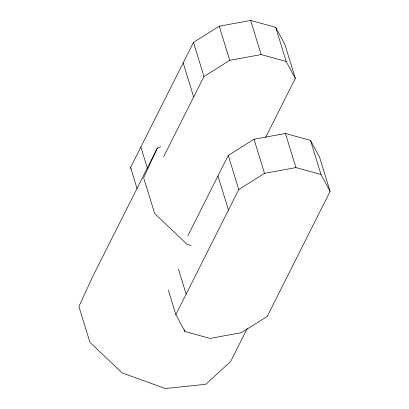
<?xml version="1.0" encoding="UTF-8"?>
<svg xmlns="http://www.w3.org/2000/svg" width="409" height="409" viewBox="0 0 409 409"><rect width="100%" height="100%" fill="white"/><g stroke="black" fill="none" stroke-linecap="round" stroke-linejoin="round"><path stroke-width="0.61" d="M160.849 146.642L157.332 148.099L143.656 177.757L154.674 213.564L186.893 244.147L191.09 245.671M137.127 188.805L130.563 167.48L193.467 42.413L219.239 26.207L250.651 20.45L275.702 27.347L284.817 44.259L295.318 78.375L265.584 137.501M157.332 148.099L92.577 276.847L78.901 306.505L89.919 342.313L122.138 372.896L165.323 388.55L205.763 384.302L230.625 361.5L247.246 328.463M163.651 156.683L203.968 76.534L229.74 60.322L261.152 54.571L286.198 61.462L295.318 78.375M187.936 235.584L228.248 155.43L254.025 139.224L285.436 133.467L310.482 140.364L319.598 157.276L330.099 191.397L267.2 316.459L241.422 332.665L210.011 338.422L184.965 331.525L175.85 314.613L168.35 290.242M175.85 314.613L238.749 189.551L264.526 173.339L295.932 167.588L320.983 174.479L330.099 191.397M130.563 167.48L131.151 168.569M275.702 27.347L286.198 61.462M310.482 140.364L320.983 174.479M250.651 20.45L261.152 54.571M285.436 133.467L295.932 167.588M219.239 26.207L229.74 60.322M254.025 139.224L264.526 173.339M193.467 42.413L203.968 76.534M228.248 155.43L238.749 189.551M183.171 62.884L193.672 97.005M217.951 175.901L228.452 210.022M140.86 147.01L147.424 168.334M178.457 269.163L186.141 294.143M184.403 329.7L184.965 331.525"/></g></svg>
